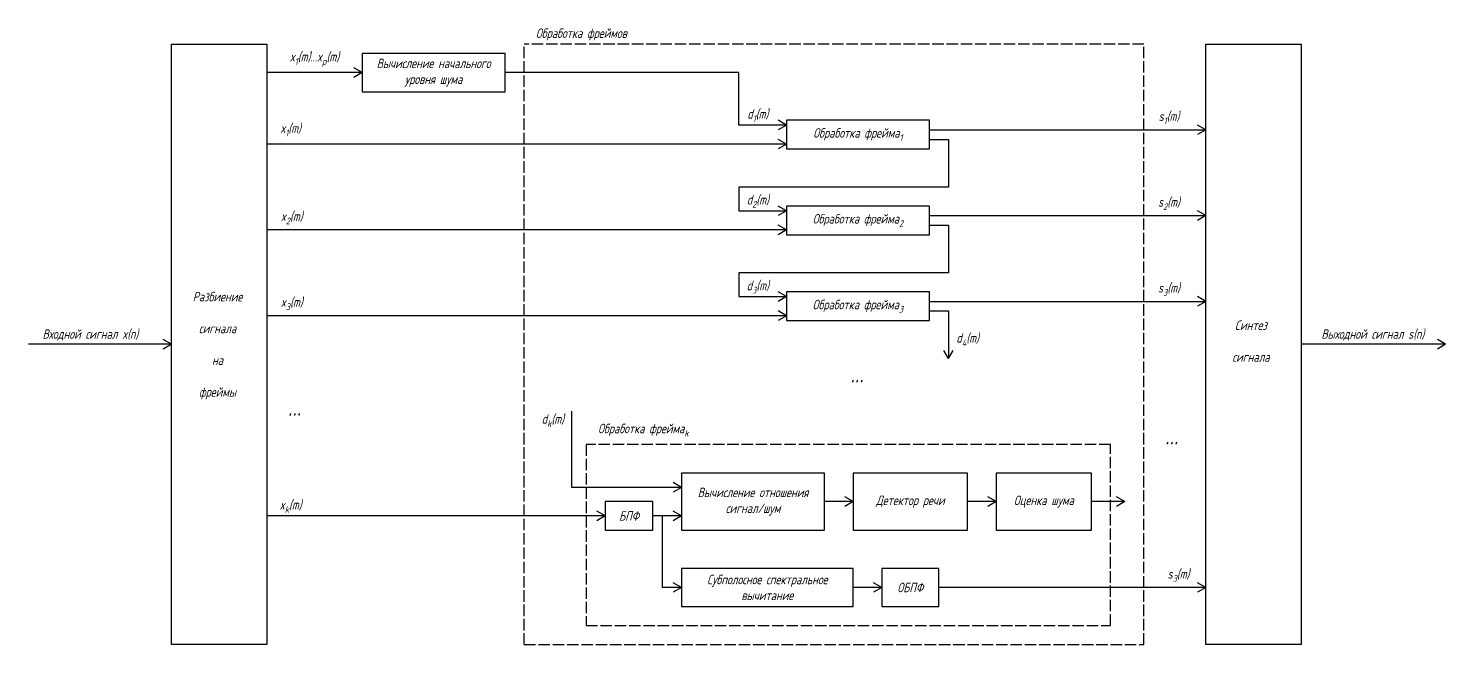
# Model space of a CAD drawing. Extents: x 1752 to 4486, y -483 to 696.
# Drawn here: x 3000 to 4486, y 50 to 696 of the extents above; entities that cross this region are included whole.
import ezdxf

# ---------------------------------------------------------------- set-up
doc = ezdxf.new("R2010")
doc.units = 0
doc.header["$MEASUREMENT"] = 0
doc.linetypes.add('ACAD_ISO02W100', pattern=[15, 12, -3])
doc.layers.get('0').update_dxf_attribs({"linetype": 'CONTINUOUS'})
doc.layers.add('текст', color=7, linetype='CONTINUOUS', lineweight=30)
doc.styles.add('стиль1', font='romans.shx', dxfattribs={"width": 0.75, "oblique": 15, "height": 3.5})

msp = doc.modelspace()

# ---------------------------------------------------------------- linework, layer by layer
for p, q in [((3150, 50), (3150, 680)), ((3150, 680), (3250, 680)), ((3250, 680), (3250, 50)), ((3500, 670), (3350, 670)), ((3350, 670), (3350, 630)), ((3500, 630), (3500, 670)), ((4235, 50), (4235, 680)), ((4235, 680), (4335, 680)), ((4335, 680), (4335, 50)), ((3350, 650), (3341.3, 655)), ((3350, 650), (3250, 650)), ((3350, 650), (3341.3, 645)), ((3745, 650), (3500, 650)), ((3745, 595), (3745, 650)), ((3350, 630), (3500, 630)), ((3795, 595), (3745, 595)), ((3795, 595), (3786.3, 600)), ((3795, 595), (3786.3, 590)), ((3795, 600), (3795, 570)), ((3945, 600), (3795, 600)), ((3945, 570), (3945, 600)), ((4235, 590), (4226.3, 595)), ((3795, 575), (3786.3, 580)), ((3945, 590), (4235, 590)), ((3945, 580), (3965, 580)), ((3965, 580), (3965, 530)), ((4235, 590), (4226.3, 585)), ((3795, 575), (3250, 575)), ((3795, 575), (3786.3, 570)), ((3795, 570), (3945, 570)), ((3965, 530), (3745, 530)), ((3745, 530), (3745, 505)), ((3795, 505), (3786.3, 510)), ((3795, 510), (3795, 480)), ((3945, 510), (3795, 510)), ((3945, 480), (3945, 510)), ((3745, 505), (3795, 505)), ((3795, 505), (3786.3, 500)), ((3945, 500), (4235, 500)), ((4235, 500), (4226.3, 505)), ((4235, 500), (4226.3, 495)), ((3795, 485), (3250, 485)), ((3795, 485), (3786.3, 490)), ((3795, 485), (3786.3, 480)), ((3795, 480), (3945, 480)), ((3945, 490), (3965, 490)), ((3965, 490), (3965, 440)), ((3965, 440), (3745, 440)), ((3745, 440), (3745, 415)), ((3795, 415), (3786.3, 420)), ((3795, 420), (3795, 390)), ((3945, 420), (3795, 420)), ((3945, 390), (3945, 420)), ((3745, 415), (3795, 415)), ((3795, 415), (3786.3, 410)), ((3945, 410), (4235, 410)), ((4235, 410), (4226.3, 415)), ((4235, 410), (4226.3, 405)), ((3795, 395), (3250, 395)), ((3795, 395), (3786.3, 400)), ((3795, 395), (3786.3, 390)), ((3795, 390), (3945, 390)), ((3945, 400), (3965, 400)), ((3965, 400), (3965, 350)), ((3150, 365), (3000, 365)), ((3150, 365), (3141.3, 370)), ((3150, 365), (3141.3, 360)), ((3965, 350), (3960, 358.7)), ((3965, 350), (3970, 358.7)), ((4486.4, 365), (4335, 365)), ((4486.4, 365), (4477.8, 370)), ((4486.4, 365), (4477.8, 360)), ((3570, 215), (3570, 295)), ((3835, 230), (3685, 230)), ((3685, 230), (3685, 170)), ((3835, 170), (3835, 230)), ((3985, 230), (3865, 230)), ((3865, 230), (3865, 170)), ((3985, 170), (3985, 230)), ((4115, 230), (4015, 230)), ((4015, 230), (4015, 170)), ((4115, 170), (4115, 230)), ((3685, 215), (3570, 215)), ((3685, 215), (3676.3, 220)), ((3685, 215), (3676.3, 210)), ((3655, 200), (3605, 200)), ((3605, 200), (3605, 170)), ((3655, 170), (3655, 200)), ((3865, 200), (3835, 200)), ((3865, 200), (3856.3, 205)), ((3865, 200), (3856.3, 195)), ((4015, 200), (3985, 200)), ((4015, 200), (4006.3, 205)), ((4015, 200), (4006.3, 195)), ((4150, 200), (4115, 200)), ((4150, 200), (4141.3, 205)), ((4150, 200), (4141.3, 195)), ((3605, 185), (3250, 185)), ((3605, 185), (3596.3, 190)), ((3605, 185), (3596.3, 180)), ((3685, 185), (3655, 185)), ((3665, 110), (3665, 185)), ((3685, 185), (3676.3, 190)), ((3685, 185), (3676.3, 180)), ((3605, 170), (3655, 170)), ((3685, 170), (3835, 170)), ((3865, 170), (3985, 170)), ((4015, 170), (4115, 170)), ((3865, 130), (3685, 130)), ((3685, 130), (3685, 90)), ((3865, 90), (3865, 130)), ((3955, 130), (3895, 130)), ((3895, 130), (3895, 90)), ((3955, 90), (3955, 130)), ((3685, 110), (3665, 110)), ((3685, 110), (3676.3, 115)), ((3685, 110), (3676.3, 105)), ((3895, 110), (3865, 110)), ((3895, 110), (3886.3, 115)), ((3895, 110), (3886.3, 105)), ((4235, 110), (3955, 110)), ((4235, 110), (4226.3, 115)), ((4235, 110), (4226.3, 105)), ((3685, 90), (3865, 90)), ((3895, 90), (3955, 90)), ((3250, 50), (3150, 50)), ((4335, 50), (4235, 50))]:
    msp.add_line(p, q)
at = {"linetype": 'ACAD_ISO02W100'}
for p, q in [((4170, 680), (3520, 680)), ((3520, 50), (3520, 680)), ((4170, 50), (4170, 680)), ((3585, 260), (3585, 70)), ((4135, 260), (3585, 260)), ((4135, 70), (4135, 260)), ((3585, 70), (4135, 70)), ((3520, 50), (4170, 50))]:
    msp.add_line(p, q, dxfattribs=at)

# ---------------------------------------------------------------- texts
at = {"layer": 'текст', "style": 'стиль1'}
for s, width, gutter_width, heights, insert, char_height, attachment_point in [('\\A1;\\pxqc;Обработка фреймов', 128, 17.5, [12.5], (3580, 690), 10, 5), ('\\A1;\\pxqc;x{\\H0.7x;\\S^ 1;}(m)...x{\\H0.7x;\\S^ p;}(m)', 64.245, 17.5, [10.5], (3300, 665), 10, 5), ('\\pxqc;Вычисление начального уровня шума', 150, 17.5, [0], (3425, 650), 10, 5), ('\\A1;\\pxqc;d{\\H0.7x;\\S^ 1;}(m)', 32.414, 17.5, [10.5], (3765, 605), 10, 5), ('\\A1;\\pxqc;s{\\H0.7x;\\S^ 1;}(m)', 32.414, 17.5, [10.5], (4196.2, 602.6), 10, 5), ('\\A1;\\pxqc;x{\\H0.7x;\\S^ 1;}(m)', 32.414, 17.5, [10.5], (3275, 590), 10, 5), ('\\A1;\\pxqc;Обработка фрейма{\\H0.7x;\\S^ 1;}', 150, 52.5, [30], (3870, 585), 10, 5), ('\\A1;\\pxqc;d{\\H0.7x;\\S^ 2;}(m)', 32.414, 17.5, [10.5], (3765, 515), 10, 5), ('\\A1;\\pxqc;s{\\H0.7x;\\S^ 2;}(m)', 32.414, 17.5, [10.5], (4196.2, 512.6), 10, 5), ('\\A1;\\pxqc;x{\\H0.7x;\\S^ 2;}(m)', 32.414, 17.5, [10.5], (3276.2, 497.6), 10, 5), ('\\A1;\\pxqc;Обработка фрейма{\\H0.7x;\\S^ 2;}', 150, 52.5, [30], (3870, 495), 10, 5), ('\\A1;\\pxqc;d{\\H0.7x;\\S^ 3;}(m)', 32.414, 17.5, [10.5], (3765, 425), 10, 5), ('\\pxqc;Разбиение\\P\\Pсигнала\\P \\Pна \\P\\Pфреймы', 65.537, 17.5, [120.4], (3165.6, 420), 10, 1), ('\\A1;\\pxqc;s{\\H0.7x;\\S^ 3;}(m)', 32.414, 17.5, [10.5], (4196.2, 422.6), 10, 5), ('\\A1;\\pxqc;x{\\H0.7x;\\S^ 3;}(m)', 32.414, 17.5, [10.5], (3276.2, 407.6), 10, 5), ('\\A1;\\pxqc;Обработка фрейма{\\H0.7x;\\S^ 3;}', 150, 52.5, [30], (3870, 405), 10, 5), ('\\pxqc;Синтез\\P\\Pсигнала', 64.376, 17.5, [54.8], (4250, 390), 10, 1), ('\\A1;\\pxqc;Входной сигнал x(n)', 135.734, 17.5, [8.87], (3065, 375), 10, 5), ('\\A1;\\pxqc;d{\\H0.7x;\\S^ 4;}(m)', 32.414, 17.5, [10.5], (3985, 370), 10, 5), ('\\A1;\\pxqc;Выходной сигнал s(n)', 135.734, 17.5, [8.87], (4410, 375), 10, 5), ('\\A1;\\pxqc;...', 128, 17.5, [12.5], (3869, 335), 20, 5), ('\\A1;\\pxqc;...', 128, 17.5, [12.5], (3279, 300), 20, 5), ('\\A1;\\pxqc;d{\\H0.7x;\\S^ k;}(m)', 32.414, 17.5, [10.5], (3550, 285), 10, 5), ('\\A1;\\pxqc;Обработка фрейма{\\H0.7x;\\S^ k;}', 128, 17.5, [12.5], (3645, 275), 10, 5), ('\\A1;\\pxqc;...', 128, 17.5, [12.5], (4199, 270), 20, 5), ('\\pxqc;Вычисление отношения сигнал/шум', 150, 17.5, [0], (3760, 200), 10, 5), ('\\A1;\\pxqc;x{\\H0.7x;\\S^ k;}(m)', 32.414, 17.5, [10.5], (3275, 195), 10, 5), ('\\pxqc;Детектор речи', 150, 17.5, [0], (3925, 200), 10, 5), ('\\pxqc;Оценка шума', 150, 17.5, [0], (4065, 200), 10, 5), ('\\pxqc;БПФ', 150, 17.5, [0], (3630, 185), 10, 5), ('\\pxqc;Субполосное спектральное вычитание', 161.444, 17.5, [0], (3775, 110), 10, 5), ('\\A1;\\pxqc;s{\\H0.7x;\\S^ 3;}(m)', 32.414, 17.5, [10.5], (4206.2, 122.6), 10, 5), ('\\pxqc;ОБПФ', 100.129, 17.5, [10.5], (3925, 110), 10, 5)]:
    msp.add_mtext_dynamic_manual_height_columns(s, width=width, gutter_width=gutter_width, heights=heights, dxfattribs=dict(at, insert=insert, char_height=char_height, attachment_point=attachment_point))

doc.saveas('drawing.dxf')
